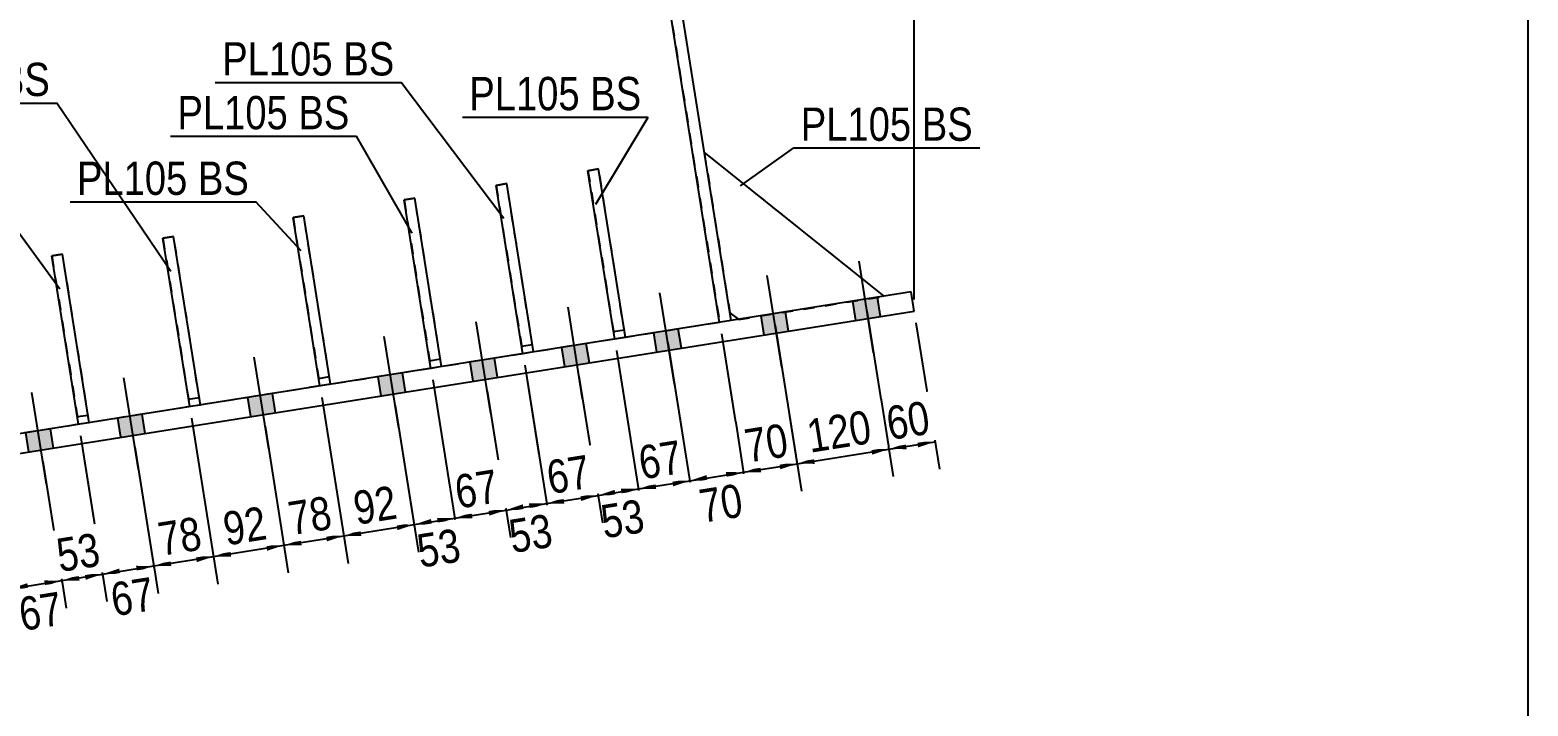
# Model space of a CAD drawing. Header units: millimetres. Extents: x -365 to 38, y -177 to 100.
# Drawn here: x -90.8 to 38, y -57.8 to 0.3 of the extents above; entities that cross this region are included whole.
import ezdxf

# ---------------------------------------------------------------- set-up
doc = ezdxf.new("R2010")
doc.units = ezdxf.units.MM
doc.linetypes.add('DXK_LINE_DOT1', pattern=[1.8814, 0.9407, -0.9407])
doc.styles.add('Arial Narrow', font='ARIALN.TTF', dxfattribs={"height": 0.2})

# ---------------------------------------------------------------- blocks, each defined once
blk = doc.blocks.new('Unknown-623384701-14217')
at = {"color": 5, "linetype": 'Continuous'}
blk.add_line((37.97, -176.83), (37.97, 100.17), dxfattribs=at)
blk = doc.blocks.new('Part-623384701-8437 - 8347')
at = {"color": 7, "linetype": 'DXK_LINE_DOT1'}
for p, q in [((-67.28, -15.65), (-68.2, -15.8)), ((-68.2, -15.8), (-65.9, -30.28)), ((-64.98, -30.14), (-67.28, -15.65))]:
    blk.add_line(p, q, dxfattribs=at)
blk = doc.blocks.new('Part-623384701-8432 - 8347')
at = {"color": 2, "linetype": 'Continuous'}
for p, q in [((-50.75, -13.03), (-49.83, -12.88)), ((-47.53, -27.36), (-49.83, -12.88)), ((-48.45, -27.51), (-50.75, -13.03))]:
    blk.add_line(p, q, dxfattribs=at)
at = {"color": 7, "linetype": 'DXK_LINE_DOT1'}
for p, q in [((-48.56, -26.85), (-47.63, -26.71)), ((-47.53, -27.36), (-48.45, -27.51))]:
    blk.add_line(p, q, dxfattribs=at)
blk = doc.blocks.new('Part-623384701-8433 - 8347')
at = {"color": 7, "linetype": 'DXK_LINE_DOT1'}
for p, q in [((-49.83, -12.88), (-50.75, -13.03)), ((-47.53, -27.36), (-49.83, -12.88)), ((-50.75, -13.03), (-48.45, -27.51))]:
    blk.add_line(p, q, dxfattribs=at)
blk = doc.blocks.new('Part-623384701-8434 - 8347')
at = {"color": 2, "linetype": 'Continuous'}
for p, q in [((-58.65, -14.28), (-57.73, -14.14)), ((-55.43, -28.62), (-57.73, -14.14)), ((-56.35, -28.77), (-58.65, -14.28))]:
    blk.add_line(p, q, dxfattribs=at)
at = {"color": 7, "linetype": 'DXK_LINE_DOT1'}
for p, q in [((-56.46, -28.11), (-55.53, -27.96)), ((-55.43, -28.62), (-56.35, -28.77))]:
    blk.add_line(p, q, dxfattribs=at)
blk = doc.blocks.new('Part-623384701-8438 - 8347')
at = {"color": 2, "linetype": 'Continuous'}
for p, q in [((-79.39, -17.58), (-78.47, -17.43)), ((-77.09, -32.06), (-79.39, -17.58)), ((-76.17, -31.92), (-78.47, -17.43))]:
    blk.add_line(p, q, dxfattribs=at)
at = {"color": 7, "linetype": 'DXK_LINE_DOT1'}
for p, q in [((-77.2, -31.41), (-76.27, -31.26)), ((-76.17, -31.92), (-77.09, -32.06))]:
    blk.add_line(p, q, dxfattribs=at)
blk = doc.blocks.new('Part-623384701-8439 - 8347')
at = {"color": 7, "linetype": 'DXK_LINE_DOT1'}
for p, q in [((-78.47, -17.43), (-79.39, -17.58)), ((-79.39, -17.58), (-77.09, -32.06)), ((-76.17, -31.92), (-78.47, -17.43))]:
    blk.add_line(p, q, dxfattribs=at)
blk = doc.blocks.new('Part-623384701-8375 - 8347')
at = {"color": 2, "linetype": 'Continuous'}
for p, q in [((-40.81, 39.93), (-41.8, 39.78)), ((-30.54, -24.66), (-40.81, 39.93)), ((-31.53, -24.82), (-41.8, 39.78))]:
    blk.add_line(p, q, dxfattribs=at)
at = {"color": 7, "linetype": 'DXK_LINE_DOT1'}
blk.add_line((-30.54, -24.66), (-31.53, -24.82), dxfattribs=at)
blk = doc.blocks.new('Part-623384701-8440 - 8347')
at = {"color": 2, "linetype": 'Continuous'}
for p, q in [((-88.94, -19.1), (-88.02, -18.95)), ((-86.64, -33.58), (-88.94, -19.1)), ((-85.72, -33.44), (-88.02, -18.95))]:
    blk.add_line(p, q, dxfattribs=at)
at = {"color": 7, "linetype": 'DXK_LINE_DOT1'}
for p, q in [((-86.74, -32.92), (-85.82, -32.78)), ((-85.72, -33.44), (-86.64, -33.58))]:
    blk.add_line(p, q, dxfattribs=at)
blk = doc.blocks.new('Part-623384701-8378 - 8347')
at = {"color": 2, "linetype": 'Continuous'}
for p, q in [((-15.07, -22.2), (-127, -40)), ((-14.81, -23.85), (-15.07, -22.2)), ((-126.74, -41.65), (-14.81, -23.85)), ((-127, -40), (-126.74, -41.65))]:
    blk.add_line(p, q, dxfattribs=at)
blk = doc.blocks.new('Part-623384701-8396 - 8347')
at = {"color": 7, "linetype": 'DXK_LINE_DOT1'}
for p, q in [((-17.37, -22.57), (-32.85, -10.18)), ((-32.85, -10.18), (-30.65, -24)), ((-29.88, -24.56), (-17.37, -22.57)), ((-30.65, -24), (-29.88, -24.56))]:
    blk.add_line(p, q, dxfattribs=at)
blk = doc.blocks.new('Part-623384701-8458 - 8347')
at = {"color": 2, "linetype": 'Continuous'}
for p, q in [((-127, -40), (-127, 40)), ((-41.8, 39.78), (-41.84, 40))]:
    blk.add_line(p, q, dxfattribs=at)
at = {"color": 7, "linetype": 'DXK_LINE_DOT1'}
for p, q in [((-41.84, 40), (-127, 40)), ((-41.8, 39.78), (-31.53, -24.82)), ((-31.53, -24.82), (-39.63, -26.11)), ((-40.55, -26.25), (-47.53, -27.36)), ((-48.45, -27.51), (-55.43, -28.62)), ((-56.35, -28.77), (-64.98, -30.14)), ((-65.9, -30.28), (-76.17, -31.92)), ((-77.09, -32.06), (-85.72, -33.44)), ((-86.64, -33.58), (-93.62, -34.69)), ((-94.54, -34.84), (-101.52, -35.95)), ((-102.44, -36.09), (-110.54, -37.38)), ((-111.33, -37.51), (-127, -40))]:
    blk.add_line(p, q, dxfattribs=at)
blk = doc.blocks.new('Part-623384701-8430 - 8347')
at = {"color": 2, "linetype": 'Continuous'}
for p, q in [((-42.85, -11.77), (-41.93, -11.62)), ((-40.55, -26.25), (-42.85, -11.77)), ((-39.63, -26.11), (-41.93, -11.62))]:
    blk.add_line(p, q, dxfattribs=at)
at = {"color": 7, "linetype": 'DXK_LINE_DOT1'}
for p, q in [((-40.65, -25.6), (-39.73, -25.45)), ((-39.63, -26.11), (-40.55, -26.25))]:
    blk.add_line(p, q, dxfattribs=at)
blk = doc.blocks.new('Part-623384701-8431 - 8347')
at = {"color": 7, "linetype": 'DXK_LINE_DOT1'}
for p, q in [((-41.93, -11.62), (-42.85, -11.77)), ((-42.85, -11.77), (-40.55, -26.25)), ((-39.63, -26.11), (-41.93, -11.62))]:
    blk.add_line(p, q, dxfattribs=at)
blk = doc.blocks.new('Part-623384701-8435 - 8347')
at = {"color": 7, "linetype": 'DXK_LINE_DOT1'}
for p, q in [((-57.73, -14.14), (-58.65, -14.28)), ((-55.43, -28.62), (-57.73, -14.14)), ((-58.65, -14.28), (-56.35, -28.77))]:
    blk.add_line(p, q, dxfattribs=at)
blk = doc.blocks.new('Part-623384701-8436 - 8347')
at = {"color": 2, "linetype": 'Continuous'}
for p, q in [((-68.2, -15.8), (-67.28, -15.65)), ((-65.9, -30.28), (-68.2, -15.8)), ((-64.98, -30.14), (-67.28, -15.65))]:
    blk.add_line(p, q, dxfattribs=at)
at = {"color": 7, "linetype": 'DXK_LINE_DOT1'}
for p, q in [((-66, -29.63), (-65.08, -29.48)), ((-64.98, -30.14), (-65.9, -30.28))]:
    blk.add_line(p, q, dxfattribs=at)
blk = doc.blocks.new('Part-623384701-8441 - 8347')
at = {"color": 7, "linetype": 'DXK_LINE_DOT1'}
for p, q in [((-88.02, -18.95), (-88.94, -19.1)), ((-88.94, -19.1), (-86.64, -33.58)), ((-85.72, -33.44), (-88.02, -18.95))]:
    blk.add_line(p, q, dxfattribs=at)
blk = doc.blocks.new('Part-623384701-8446 - 8347')
at = {"color": 2, "linetype": 'Continuous'}
for p, q in [((-17.37, -22.57), (-32.85, -10.18)), ((-30.65, -24), (-29.88, -24.56))]:
    blk.add_line(p, q, dxfattribs=at)
blk = doc.blocks.new('Bolt-623384701-8460 - 8347')
at = {"linetype": 'Continuous'}
for points in [[(-17.97, -22.66), (-20.07, -23), (-19.81, -24.64), (-17.71, -24.31)], [(-17.97, -22.66), (-20.07, -23), (-19.81, -24.64), (-17.71, -24.31)], [(-17.97, -22.66), (-20.07, -23), (-19.81, -24.64), (-17.71, -24.31)], [(-17.97, -22.66), (-20.07, -23), (-19.81, -24.64), (-17.71, -24.31)], [(-25.87, -23.92), (-27.97, -24.25), (-27.71, -25.9), (-25.61, -25.57)], [(-25.87, -23.92), (-27.97, -24.25), (-27.71, -25.9), (-25.61, -25.57)], [(-25.87, -23.92), (-27.97, -24.25), (-27.71, -25.9), (-25.61, -25.57)], [(-25.87, -23.92), (-27.97, -24.25), (-27.71, -25.9), (-25.61, -25.57)], [(-35.09, -25.38), (-37.19, -25.72), (-36.93, -27.37), (-34.82, -27.03)], [(-35.09, -25.38), (-37.19, -25.72), (-36.93, -27.37), (-34.82, -27.03)], [(-35.09, -25.38), (-37.19, -25.72), (-36.93, -27.37), (-34.82, -27.03)], [(-35.09, -25.38), (-37.19, -25.72), (-36.93, -27.37), (-34.82, -27.03)], [(-42.99, -26.64), (-45.09, -26.98), (-44.83, -28.62), (-42.72, -28.29)], [(-42.99, -26.64), (-45.09, -26.98), (-44.83, -28.62), (-42.72, -28.29)], [(-42.99, -26.64), (-45.09, -26.98), (-44.83, -28.62), (-42.72, -28.29)], [(-42.99, -26.64), (-45.09, -26.98), (-44.83, -28.62), (-42.72, -28.29)], [(-50.89, -27.9), (-52.99, -28.23), (-52.73, -29.88), (-50.62, -29.54)], [(-50.89, -27.9), (-52.99, -28.23), (-52.73, -29.88), (-50.62, -29.54)], [(-50.89, -27.9), (-52.99, -28.23), (-52.73, -29.88), (-50.62, -29.54)], [(-50.89, -27.9), (-52.99, -28.23), (-52.73, -29.88), (-50.62, -29.54)], [(-58.79, -29.15), (-60.89, -29.49), (-60.63, -31.13), (-58.53, -30.8)], [(-58.79, -29.15), (-60.89, -29.49), (-60.63, -31.13), (-58.53, -30.8)], [(-58.79, -29.15), (-60.89, -29.49), (-60.63, -31.13), (-58.53, -30.8)], [(-58.79, -29.15), (-60.89, -29.49), (-60.63, -31.13), (-58.53, -30.8)], [(-69.98, -30.93), (-72.09, -31.27), (-71.83, -32.91), (-69.72, -32.58)], [(-69.98, -30.93), (-72.09, -31.27), (-71.83, -32.91), (-69.72, -32.58)], [(-69.98, -30.93), (-72.09, -31.27), (-71.83, -32.91), (-69.72, -32.58)], [(-69.98, -30.93), (-72.09, -31.27), (-71.83, -32.91), (-69.72, -32.58)], [(-81.17, -32.71), (-83.28, -33.05), (-83.02, -34.69), (-80.91, -34.36)], [(-81.17, -32.71), (-83.28, -33.05), (-83.02, -34.69), (-80.91, -34.36)], [(-81.17, -32.71), (-83.28, -33.05), (-83.02, -34.69), (-80.91, -34.36)], [(-81.17, -32.71), (-83.28, -33.05), (-83.02, -34.69), (-80.91, -34.36)], [(-89.07, -33.97), (-91.18, -34.3), (-90.92, -35.95), (-88.81, -35.62)], [(-89.07, -33.97), (-91.18, -34.3), (-90.92, -35.95), (-88.81, -35.62)], [(-89.07, -33.97), (-91.18, -34.3), (-90.92, -35.95), (-88.81, -35.62)], [(-89.07, -33.97), (-91.18, -34.3), (-90.92, -35.95), (-88.81, -35.62)], [(-96.97, -35.23), (-99.08, -35.56), (-98.82, -37.21), (-96.71, -36.87)], [(-96.97, -35.23), (-99.08, -35.56), (-98.82, -37.21), (-96.71, -36.87)], [(-96.97, -35.23), (-99.08, -35.56), (-98.82, -37.21), (-96.71, -36.87)], [(-96.97, -35.23), (-99.08, -35.56), (-98.82, -37.21), (-96.71, -36.87)], [(-104.87, -36.48), (-106.98, -36.82), (-106.72, -38.46), (-104.61, -38.13)], [(-104.87, -36.48), (-106.98, -36.82), (-106.72, -38.46), (-104.61, -38.13)], [(-104.87, -36.48), (-106.98, -36.82), (-106.72, -38.46), (-104.61, -38.13)], [(-104.87, -36.48), (-106.98, -36.82), (-106.72, -38.46), (-104.61, -38.13)], [(-114.09, -37.95), (-116.2, -38.28), (-115.94, -39.93), (-113.83, -39.59)], [(-114.09, -37.95), (-116.2, -38.28), (-115.94, -39.93), (-113.83, -39.59)], [(-114.09, -37.95), (-116.2, -38.28), (-115.94, -39.93), (-113.83, -39.59)], [(-114.09, -37.95), (-116.2, -38.28), (-115.94, -39.93), (-113.83, -39.59)], [(-121.99, -39.2), (-124.1, -39.54), (-123.84, -41.19), (-121.73, -40.85)], [(-121.99, -39.2), (-124.1, -39.54), (-123.84, -41.19), (-121.73, -40.85)], [(-121.99, -39.2), (-124.1, -39.54), (-123.84, -41.19), (-121.73, -40.85)], [(-121.99, -39.2), (-124.1, -39.54), (-123.84, -41.19), (-121.73, -40.85)]]:
    blk.add_hatch(color=3, dxfattribs=at).paths.add_polyline_path(points)
at = {"color": 3, "linetype": 'Continuous'}
for p, q in [((-18.29, -27.42), (-19.54, -19.54)), ((-18.29, -27.42), (-19.54, -19.54)), ((-18.29, -27.42), (-19.54, -19.54)), ((-18.29, -27.42), (-19.54, -19.54)), ((-26.19, -28.68), (-27.44, -20.79)), ((-26.19, -28.68), (-27.44, -20.79)), ((-26.19, -28.68), (-27.44, -20.79)), ((-26.19, -28.68), (-27.44, -20.79)), ((-35.41, -30.14), (-36.66, -22.26)), ((-35.41, -30.14), (-36.66, -22.26)), ((-35.41, -30.14), (-36.66, -22.26)), ((-35.41, -30.14), (-36.66, -22.26)), ((-19.81, -24.64), (-20.07, -23)), ((-19.81, -24.64), (-20.07, -23)), ((-19.81, -24.64), (-20.07, -23)), ((-19.81, -24.64), (-20.07, -23)), ((-17.71, -24.31), (-17.97, -22.66)), ((-17.71, -24.31), (-17.97, -22.66)), ((-17.71, -24.31), (-17.97, -22.66)), ((-17.71, -24.31), (-17.97, -22.66)), ((-43.31, -31.4), (-44.56, -23.52)), ((-43.31, -31.4), (-44.56, -23.52)), ((-43.31, -31.4), (-44.56, -23.52)), ((-43.31, -31.4), (-44.56, -23.52)), ((-27.71, -25.9), (-27.97, -24.25)), ((-27.71, -25.9), (-27.97, -24.25)), ((-27.71, -25.9), (-27.97, -24.25)), ((-27.71, -25.9), (-27.97, -24.25)), ((-25.61, -25.57), (-25.87, -23.92)), ((-25.61, -25.57), (-25.87, -23.92)), ((-25.61, -25.57), (-25.87, -23.92)), ((-25.61, -25.57), (-25.87, -23.92)), ((-51.21, -32.66), (-52.46, -24.77)), ((-51.21, -32.66), (-52.46, -24.77)), ((-51.21, -32.66), (-52.46, -24.77)), ((-51.21, -32.66), (-52.46, -24.77)), ((-36.93, -27.37), (-37.19, -25.72)), ((-36.93, -27.37), (-37.19, -25.72)), ((-36.93, -27.37), (-37.19, -25.72)), ((-36.93, -27.37), (-37.19, -25.72)), ((-34.82, -27.03), (-35.09, -25.38)), ((-34.82, -27.03), (-35.09, -25.38)), ((-34.82, -27.03), (-35.09, -25.38)), ((-34.82, -27.03), (-35.09, -25.38)), ((-59.11, -33.91), (-60.36, -26.03)), ((-59.11, -33.91), (-60.36, -26.03)), ((-59.11, -33.91), (-60.36, -26.03)), ((-59.11, -33.91), (-60.36, -26.03)), ((-44.83, -28.62), (-45.09, -26.98)), ((-44.83, -28.62), (-45.09, -26.98)), ((-44.83, -28.62), (-45.09, -26.98)), ((-44.83, -28.62), (-45.09, -26.98)), ((-42.72, -28.29), (-42.99, -26.64)), ((-42.72, -28.29), (-42.99, -26.64)), ((-42.72, -28.29), (-42.99, -26.64)), ((-42.72, -28.29), (-42.99, -26.64)), ((-70.3, -35.69), (-71.56, -27.81)), ((-70.3, -35.69), (-71.56, -27.81)), ((-70.3, -35.69), (-71.56, -27.81)), ((-70.3, -35.69), (-71.56, -27.81)), ((-52.73, -29.88), (-52.99, -28.23)), ((-52.73, -29.88), (-52.99, -28.23)), ((-52.73, -29.88), (-52.99, -28.23)), ((-52.73, -29.88), (-52.99, -28.23)), ((-50.62, -29.54), (-50.89, -27.9)), ((-50.62, -29.54), (-50.89, -27.9)), ((-50.62, -29.54), (-50.89, -27.9)), ((-50.62, -29.54), (-50.89, -27.9)), ((-81.5, -37.47), (-82.75, -29.59)), ((-81.5, -37.47), (-82.75, -29.59)), ((-81.5, -37.47), (-82.75, -29.59)), ((-81.5, -37.47), (-82.75, -29.59)), ((-60.63, -31.13), (-60.89, -29.49)), ((-60.63, -31.13), (-60.89, -29.49)), ((-60.63, -31.13), (-60.89, -29.49)), ((-60.63, -31.13), (-60.89, -29.49)), ((-58.53, -30.8), (-58.79, -29.15)), ((-58.53, -30.8), (-58.79, -29.15)), ((-58.53, -30.8), (-58.79, -29.15)), ((-58.53, -30.8), (-58.79, -29.15)), ((-89.4, -38.73), (-90.65, -30.85)), ((-89.4, -38.73), (-90.65, -30.85)), ((-89.4, -38.73), (-90.65, -30.85)), ((-89.4, -38.73), (-90.65, -30.85)), ((-97.3, -39.99), (-98.55, -32.1)), ((-97.3, -39.99), (-98.55, -32.1)), ((-97.3, -39.99), (-98.55, -32.1)), ((-97.3, -39.99), (-98.55, -32.1)), ((-71.83, -32.91), (-72.09, -31.27)), ((-71.83, -32.91), (-72.09, -31.27)), ((-71.83, -32.91), (-72.09, -31.27)), ((-71.83, -32.91), (-72.09, -31.27)), ((-69.72, -32.58), (-69.98, -30.93)), ((-69.72, -32.58), (-69.98, -30.93)), ((-69.72, -32.58), (-69.98, -30.93)), ((-69.72, -32.58), (-69.98, -30.93)), ((-105.2, -41.24), (-106.45, -33.36)), ((-105.2, -41.24), (-106.45, -33.36)), ((-105.2, -41.24), (-106.45, -33.36)), ((-105.2, -41.24), (-106.45, -33.36)), ((-83.02, -34.69), (-83.28, -33.05)), ((-83.02, -34.69), (-83.28, -33.05)), ((-83.02, -34.69), (-83.28, -33.05)), ((-83.02, -34.69), (-83.28, -33.05)), ((-80.91, -34.36), (-81.17, -32.71)), ((-80.91, -34.36), (-81.17, -32.71)), ((-80.91, -34.36), (-81.17, -32.71)), ((-80.91, -34.36), (-81.17, -32.71)), ((-90.92, -35.95), (-91.18, -34.3)), ((-90.92, -35.95), (-91.18, -34.3)), ((-90.92, -35.95), (-91.18, -34.3)), ((-90.92, -35.95), (-91.18, -34.3)), ((-88.81, -35.62), (-89.07, -33.97)), ((-88.81, -35.62), (-89.07, -33.97)), ((-88.81, -35.62), (-89.07, -33.97)), ((-88.81, -35.62), (-89.07, -33.97)), ((-114.42, -42.71), (-115.67, -34.82)), ((-114.42, -42.71), (-115.67, -34.82)), ((-114.42, -42.71), (-115.67, -34.82)), ((-114.42, -42.71), (-115.67, -34.82)), ((-98.82, -37.21), (-99.08, -35.56)), ((-98.82, -37.21), (-99.08, -35.56)), ((-98.82, -37.21), (-99.08, -35.56)), ((-98.82, -37.21), (-99.08, -35.56)), ((-96.71, -36.87), (-96.97, -35.23)), ((-96.71, -36.87), (-96.97, -35.23)), ((-96.71, -36.87), (-96.97, -35.23)), ((-96.71, -36.87), (-96.97, -35.23)), ((-122.32, -43.96), (-123.57, -36.08)), ((-122.32, -43.96), (-123.57, -36.08)), ((-122.32, -43.96), (-123.57, -36.08)), ((-122.32, -43.96), (-123.57, -36.08)), ((-106.72, -38.46), (-106.98, -36.82)), ((-106.72, -38.46), (-106.98, -36.82)), ((-106.72, -38.46), (-106.98, -36.82)), ((-106.72, -38.46), (-106.98, -36.82)), ((-104.61, -38.13), (-104.87, -36.48)), ((-104.61, -38.13), (-104.87, -36.48)), ((-104.61, -38.13), (-104.87, -36.48)), ((-104.61, -38.13), (-104.87, -36.48)), ((-115.94, -39.93), (-116.2, -38.28)), ((-115.94, -39.93), (-116.2, -38.28)), ((-115.94, -39.93), (-116.2, -38.28)), ((-115.94, -39.93), (-116.2, -38.28)), ((-113.83, -39.59), (-114.09, -37.95)), ((-113.83, -39.59), (-114.09, -37.95)), ((-113.83, -39.59), (-114.09, -37.95)), ((-113.83, -39.59), (-114.09, -37.95)), ((-123.84, -41.19), (-124.1, -39.54)), ((-123.84, -41.19), (-124.1, -39.54)), ((-123.84, -41.19), (-124.1, -39.54)), ((-123.84, -41.19), (-124.1, -39.54)), ((-121.73, -40.85), (-121.99, -39.2)), ((-121.73, -40.85), (-121.99, -39.2)), ((-121.73, -40.85), (-121.99, -39.2)), ((-121.73, -40.85), (-121.99, -39.2))]:
    blk.add_line(p, q, dxfattribs=at)
blk = doc.blocks.new('StraightDimension-623384701-21130 - 8347')
at = {"linetype": 'Continuous'}
for points in [[(-27.96, -37.71), (-29.48, -37.7), (-28.04, -37.22)], [(-26.39, -36.96), (-24.87, -36.97), (-26.31, -37.45)]]:
    blk.add_hatch(color=7, dxfattribs=at).paths.add_polyline_path(points)
at = {"color": 7, "linetype": 'Continuous'}
for p, q in [((-26.76, -25.07), (-24.5, -39.34)), ((-31.37, -25.81), (-29.1, -40.07)), ((-29.48, -37.7), (-24.87, -36.97))]:
    blk.add_line(p, q, dxfattribs=at)
at = {"color": 0}
blk.add_wipeout([(-24.8, -36.8), (-25.46, -32.66), (-30.26, -33.42), (-29.6, -37.57)], dxfattribs=at)
at = {"color": 3, "style": 'Arial Narrow'}
blk.add_text('70', height=2.863, rotation=9.0355, dxfattribs=at).set_placement((-29.1, -36.88))
blk = doc.blocks.new('StraightDimension-623384701-21144 - 8347')
at = {"linetype": 'Continuous'}
for points in [[(-90.97, -47.73), (-92.49, -47.72), (-91.05, -47.24)], [(-89.6, -47.01), (-88.08, -47.02), (-89.52, -47.5)]]:
    blk.add_hatch(color=7, dxfattribs=at).paths.add_polyline_path(points)
at = {"color": 7, "linetype": 'Continuous'}
for p, q in [((-94.38, -35.83), (-92.14, -49.94)), ((-89.71, -36.77), (-87.73, -49.24)), ((-92.49, -47.72), (-88.08, -47.02))]:
    blk.add_line(p, q, dxfattribs=at)
at = {"color": 0}
blk.add_wipeout([(-87.2, -51.28), (-87.86, -47.14), (-92.66, -47.9), (-92, -52.05)], dxfattribs=at)
at = {"color": 3, "style": 'Arial Narrow'}
blk.add_text('67', height=2.863, rotation=9.0355, dxfattribs=at).set_placement((-91.5, -51.36))
blk = doc.blocks.new('StraightDimension-623384701-21132 - 8347')
at = {"linetype": 'Continuous'}
for points in [[(-35.61, -38.42), (-34.09, -38.43), (-35.53, -38.92)], [(-36.98, -39.15), (-38.5, -39.13), (-37.06, -38.65)]]:
    blk.add_hatch(color=7, dxfattribs=at).paths.add_polyline_path(points)
at = {"color": 7, "linetype": 'Continuous'}
for p, q in [((-35.98, -26.54), (-33.71, -40.8)), ((-40.39, -27.24), (-38.12, -41.5)), ((-38.5, -39.13), (-34.09, -38.43))]:
    blk.add_line(p, q, dxfattribs=at)
at = {"color": 0}
blk.add_wipeout([(-33.92, -38.25), (-34.58, -34.11), (-39.38, -34.87), (-38.72, -39.02)], dxfattribs=at)
at = {"color": 3, "style": 'Arial Narrow'}
blk.add_text('67', height=2.863, rotation=9.0355, dxfattribs=at).set_placement((-38.22, -38.33))
blk = doc.blocks.new('StraightDimension-623384701-21142 - 8347')
at = {"linetype": 'Continuous'}
for points in [[(-83.07, -46.47), (-84.59, -46.46), (-83.15, -45.98)], [(-81.7, -45.75), (-80.18, -45.76), (-81.62, -46.24)]]:
    blk.add_hatch(color=7, dxfattribs=at).paths.add_polyline_path(points)
at = {"color": 7, "linetype": 'Continuous'}
for p, q in [((-86.48, -34.57), (-84.24, -48.69)), ((-81.81, -35.51), (-79.82, -47.98)), ((-84.59, -46.46), (-80.18, -45.76))]:
    blk.add_line(p, q, dxfattribs=at)
at = {"color": 0}
blk.add_wipeout([(-79.3, -50.03), (-79.96, -45.88), (-84.76, -46.64), (-84.1, -50.79)], dxfattribs=at)
at = {"color": 3, "style": 'Arial Narrow'}
blk.add_text('67', height=2.863, rotation=9.0355, dxfattribs=at).set_placement((-83.6, -50.1))
blk = doc.blocks.new('StraightDimension-623384701-21140 - 8347')
at = {"linetype": 'Continuous'}
for points in [[(-73.52, -44.96), (-75.04, -44.95), (-73.6, -44.46)], [(-70.51, -43.97), (-68.99, -43.98), (-70.43, -44.46)]]:
    blk.add_hatch(color=7, dxfattribs=at).paths.add_polyline_path(points)
at = {"color": 7, "linetype": 'Continuous'}
for p, q in [((-76.93, -33.05), (-74.67, -47.32)), ((-70.61, -33.73), (-68.61, -46.35)), ((-75.04, -44.95), (-68.99, -43.98))]:
    blk.add_line(p, q, dxfattribs=at)
at = {"color": 0}
blk.add_wipeout([(-69.64, -43.93), (-70.3, -39.79), (-75.09, -40.55), (-74.44, -44.7)], dxfattribs=at)
at = {"color": 3, "style": 'Arial Narrow'}
blk.add_text('92', height=2.863, rotation=9.0355, dxfattribs=at).set_placement((-73.94, -44.01))
blk = doc.blocks.new('StraightDimension-623384701-15527 - 8347')
at = {"color": 7, "linetype": 'Continuous'}
blk.add_line((-14.81, -22.85), (-14.81, 89.19), dxfattribs=at)
blk = doc.blocks.new('StraightDimension-623384701-21128 - 8347')
at = {"linetype": 'Continuous'}
for points in [[(-15.45, -35.72), (-16.97, -35.71), (-15.53, -35.23)], [(-14.54, -35.07), (-13.02, -35.08), (-14.46, -35.57)]]:
    blk.add_hatch(color=7, dxfattribs=at).paths.add_polyline_path(points)
at = {"color": 7, "linetype": 'Continuous'}
for p, q in [((-18.86, -23.82), (-16.6, -38.08)), ((-14.65, -24.84), (-12.64, -37.45)), ((-16.97, -35.71), (-13.02, -35.08))]:
    blk.add_line(p, q, dxfattribs=at)
at = {"color": 0}
blk.add_wipeout([(-12.62, -34.87), (-13.28, -30.72), (-18.08, -31.48), (-17.42, -35.63)], dxfattribs=at)
at = {"color": 3, "style": 'Arial Narrow'}
blk.add_text('60', height=2.863, rotation=9.0355, dxfattribs=at).set_placement((-16.92, -34.94))
blk = doc.blocks.new('StraightDimension-623384701-21129 - 8347')
at = {"linetype": 'Continuous'}
for points in [[(-18.49, -35.7), (-16.97, -35.71), (-18.41, -36.19)], [(-23.35, -36.98), (-24.87, -36.97), (-23.43, -36.49)]]:
    blk.add_hatch(color=7, dxfattribs=at).paths.add_polyline_path(points)
at = {"color": 7, "linetype": 'Continuous'}
for p, q in [((-18.86, -23.82), (-16.6, -38.08)), ((-26.76, -25.07), (-24.5, -39.34)), ((-24.87, -36.97), (-16.97, -35.71))]:
    blk.add_line(p, q, dxfattribs=at)
at = {"color": 0}
blk.add_wipeout([(-17.65, -35.67), (-18.3, -31.52), (-24.91, -32.57), (-24.25, -36.72)], dxfattribs=at)
at = {"color": 3, "style": 'Arial Narrow'}
blk.add_text('120', height=2.863, rotation=9.0355, dxfattribs=at).set_placement((-23.75, -36.03))
blk = doc.blocks.new('StraightDimension-623384701-21131 - 8347')
at = {"linetype": 'Continuous'}
for points in [[(-32.57, -38.44), (-34.09, -38.43), (-32.65, -37.95)], [(-31, -37.69), (-29.48, -37.7), (-30.92, -38.18)]]:
    blk.add_hatch(color=7, dxfattribs=at).paths.add_polyline_path(points)
at = {"color": 7, "linetype": 'Continuous'}
for p, q in [((-35.98, -26.54), (-33.74, -40.66)), ((-31.37, -25.81), (-29.13, -39.92)), ((-34.09, -38.43), (-29.48, -37.7))]:
    blk.add_line(p, q, dxfattribs=at)
at = {"color": 0}
blk.add_wipeout([(-28.7, -41.98), (-29.36, -37.83), (-34.16, -38.6), (-33.5, -42.74)], dxfattribs=at)
at = {"color": 3, "style": 'Arial Narrow'}
blk.add_text('70', height=2.863, rotation=9.0355, dxfattribs=at).set_placement((-33, -42.06))
blk = doc.blocks.new('StraightDimension-623384701-21133 - 8347')
at = {"linetype": 'Continuous'}
for points in [[(-40.47, -39.7), (-41.99, -39.69), (-40.55, -39.21)], [(-40.02, -39.12), (-38.5, -39.13), (-39.94, -39.62)]]:
    blk.add_hatch(color=7, dxfattribs=at).paths.add_polyline_path(points)
at = {"color": 7, "linetype": 'Continuous'}
for p, q in [((-40.39, -27.24), (-38.15, -41.36)), ((-43.62, -29.44), (-41.64, -41.91)), ((-41.99, -39.69), (-38.5, -39.13))]:
    blk.add_line(p, q, dxfattribs=at)
at = {"color": 0}
blk.add_wipeout([(-37.17, -43.33), (-37.82, -39.18), (-42.62, -39.94), (-41.96, -44.09)], dxfattribs=at)
at = {"color": 3, "style": 'Arial Narrow'}
blk.add_text('53', height=2.863, rotation=9.0355, dxfattribs=at).set_placement((-41.46, -43.4))
blk = doc.blocks.new('StraightDimension-623384701-21134 - 8347')
at = {"linetype": 'Continuous'}
for points in [[(-44.88, -40.4), (-46.4, -40.39), (-44.96, -39.91)], [(-43.51, -39.68), (-41.99, -39.69), (-43.43, -40.17)]]:
    blk.add_hatch(color=7, dxfattribs=at).paths.add_polyline_path(points)
at = {"color": 7, "linetype": 'Continuous'}
for p, q in [((-48.29, -28.5), (-46.03, -42.76)), ((-43.62, -29.44), (-41.61, -42.06)), ((-46.4, -40.39), (-41.99, -39.69))]:
    blk.add_line(p, q, dxfattribs=at)
at = {"color": 0}
blk.add_wipeout([(-41.82, -39.51), (-42.48, -35.36), (-47.28, -36.13), (-46.62, -40.27)], dxfattribs=at)
at = {"color": 3, "style": 'Arial Narrow'}
blk.add_text('67', height=2.863, rotation=9.0355, dxfattribs=at).set_placement((-46.12, -39.59))
blk = doc.blocks.new('StraightDimension-623384701-21135 - 8347')
at = {"linetype": 'Continuous'}
for points in [[(-48.37, -40.96), (-49.89, -40.95), (-48.45, -40.46)], [(-47.92, -40.38), (-46.4, -40.39), (-47.84, -40.87)]]:
    blk.add_hatch(color=7, dxfattribs=at).paths.add_polyline_path(points)
at = {"color": 7, "linetype": 'Continuous'}
for p, q in [((-48.29, -28.5), (-46.05, -42.61)), ((-51.52, -30.7), (-49.54, -43.17)), ((-49.89, -40.95), (-46.4, -40.39))]:
    blk.add_line(p, q, dxfattribs=at)
at = {"color": 0}
blk.add_wipeout([(-45.07, -44.58), (-45.73, -40.44), (-50.52, -41.2), (-49.86, -45.35)], dxfattribs=at)
at = {"color": 3, "style": 'Arial Narrow'}
blk.add_text('53', height=2.863, rotation=9.0355, dxfattribs=at).set_placement((-49.36, -44.66))
blk = doc.blocks.new('StraightDimension-623384701-21136 - 8347')
at = {"linetype": 'Continuous'}
for points in [[(-52.78, -41.66), (-54.3, -41.65), (-52.86, -41.16)], [(-51.41, -40.93), (-49.89, -40.95), (-51.33, -41.43)]]:
    blk.add_hatch(color=7, dxfattribs=at).paths.add_polyline_path(points)
at = {"color": 7, "linetype": 'Continuous'}
for p, q in [((-56.19, -29.75), (-53.93, -44.02)), ((-51.52, -30.7), (-49.51, -43.32)), ((-54.3, -41.65), (-49.89, -40.95))]:
    blk.add_line(p, q, dxfattribs=at)
at = {"color": 0}
blk.add_wipeout([(-49.72, -40.77), (-50.38, -36.62), (-55.18, -37.38), (-54.52, -41.53)], dxfattribs=at)
at = {"color": 3, "style": 'Arial Narrow'}
blk.add_text('67', height=2.863, rotation=9.0355, dxfattribs=at).set_placement((-54.02, -40.84))
blk = doc.blocks.new('StraightDimension-623384701-21137 - 8347')
at = {"linetype": 'Continuous'}
for points in [[(-56.27, -42.21), (-57.79, -42.2), (-56.35, -41.72)], [(-55.82, -41.64), (-54.3, -41.65), (-55.75, -42.13)]]:
    blk.add_hatch(color=7, dxfattribs=at).paths.add_polyline_path(points)
at = {"color": 7, "linetype": 'Continuous'}
for p, q in [((-56.19, -29.75), (-53.95, -43.87)), ((-59.42, -31.95), (-57.44, -44.42)), ((-57.79, -42.2), (-54.3, -41.65))]:
    blk.add_line(p, q, dxfattribs=at)
at = {"color": 0}
blk.add_wipeout([(-52.97, -45.84), (-53.63, -41.69), (-58.42, -42.45), (-57.76, -46.6)], dxfattribs=at)
at = {"color": 3, "style": 'Arial Narrow'}
blk.add_text('53', height=2.863, rotation=9.0355, dxfattribs=at).set_placement((-57.26, -45.92))
blk = doc.blocks.new('StraightDimension-623384701-21138 - 8347')
at = {"linetype": 'Continuous'}
for points in [[(-59.31, -42.19), (-57.79, -42.2), (-59.23, -42.68)], [(-62.33, -43.18), (-63.85, -43.17), (-62.41, -42.68)]]:
    blk.add_hatch(color=7, dxfattribs=at).paths.add_polyline_path(points)
at = {"color": 7, "linetype": 'Continuous'}
for p, q in [((-65.74, -31.27), (-63.47, -45.54)), ((-59.42, -31.95), (-57.42, -44.57)), ((-63.85, -43.17), (-57.79, -42.2))]:
    blk.add_line(p, q, dxfattribs=at)
at = {"color": 0}
blk.add_wipeout([(-58.45, -42.15), (-59.11, -38.01), (-63.9, -38.77), (-63.24, -42.92)], dxfattribs=at)
at = {"color": 3, "style": 'Arial Narrow'}
blk.add_text('92', height=2.863, rotation=9.0355, dxfattribs=at).set_placement((-62.74, -42.23))
blk = doc.blocks.new('StraightDimension-623384701-21139 - 8347')
at = {"linetype": 'Continuous'}
for points in [[(-67.46, -43.99), (-68.99, -43.98), (-67.54, -43.5)], [(-65.37, -43.15), (-63.85, -43.17), (-65.29, -43.65)]]:
    blk.add_hatch(color=7, dxfattribs=at).paths.add_polyline_path(points)
at = {"color": 7, "linetype": 'Continuous'}
for p, q in [((-65.74, -31.27), (-63.47, -45.54)), ((-70.61, -33.73), (-68.61, -46.35)), ((-68.99, -43.98), (-63.85, -43.17))]:
    blk.add_line(p, q, dxfattribs=at)
at = {"color": 0}
blk.add_wipeout([(-64.04, -43.04), (-64.7, -38.9), (-69.5, -39.66), (-68.84, -43.81)], dxfattribs=at)
at = {"color": 3, "style": 'Arial Narrow'}
blk.add_text('78', height=2.863, rotation=9.0355, dxfattribs=at).set_placement((-68.34, -43.12))
blk = doc.blocks.new('StraightDimension-623384701-21141 - 8347')
at = {"linetype": 'Continuous'}
for points in [[(-76.56, -44.93), (-75.04, -44.95), (-76.48, -45.43)], [(-78.66, -45.77), (-80.18, -45.76), (-78.74, -45.28)]]:
    blk.add_hatch(color=7, dxfattribs=at).paths.add_polyline_path(points)
at = {"color": 7, "linetype": 'Continuous'}
for p, q in [((-76.93, -33.05), (-74.67, -47.32)), ((-81.81, -35.51), (-79.8, -48.13)), ((-80.18, -45.76), (-75.04, -44.95))]:
    blk.add_line(p, q, dxfattribs=at)
at = {"color": 0}
blk.add_wipeout([(-75.24, -44.82), (-75.9, -40.68), (-80.69, -41.44), (-80.03, -45.59)], dxfattribs=at)
at = {"color": 3, "style": 'Arial Narrow'}
blk.add_text('78', height=2.863, rotation=9.0355, dxfattribs=at).set_placement((-79.53, -44.9))
blk = doc.blocks.new('StraightDimension-623384701-21143 - 8347')
at = {"linetype": 'Continuous'}
for points in [[(-86.56, -47.03), (-88.08, -47.02), (-86.64, -46.54)], [(-86.11, -46.45), (-84.59, -46.46), (-86.03, -46.95)]]:
    blk.add_hatch(color=7, dxfattribs=at).paths.add_polyline_path(points)
at = {"color": 7, "linetype": 'Continuous'}
for p, q in [((-86.48, -34.57), (-84.21, -48.83)), ((-89.71, -36.77), (-87.7, -49.39)), ((-88.08, -47.02), (-84.59, -46.46))]:
    blk.add_line(p, q, dxfattribs=at)
at = {"color": 0}
blk.add_wipeout([(-83.96, -46.21), (-84.62, -42.06), (-89.42, -42.83), (-88.76, -46.97)], dxfattribs=at)
at = {"color": 3, "style": 'Arial Narrow'}
blk.add_text('53', height=2.863, rotation=9.0355, dxfattribs=at).set_placement((-88.26, -46.29))
blk = doc.blocks.new('MarkSet-623384701-22895 - 8347')
at = {"color": 0}
for points in [[(-43.55, -6.57), (-43.55, -3.57), (-53.05, -3.57), (-53.05, -6.57)], [(-38.26, -6.57), (-38.26, -3.57), (-42.65, -3.57), (-42.65, -6.57)]]:
    blk.add_wipeout(points, dxfattribs=at)
for points in [[(-43.55, -6.57), (-43.55, -3.57), (-53.05, -3.57), (-53.05, -6.57)], [(-38.26, -6.57), (-38.26, -3.57), (-42.65, -3.57), (-42.65, -6.57)]]:
    blk.add_wipeout(points, dxfattribs=at)
at = {"color": 7, "linetype": 'Continuous'}
for p in [(-53.65, -7.17), (-42.17, -14.64)]:
    blk.add_line(p, (-37.66, -7.17), dxfattribs=at)
at = {"color": 3, "style": 'Arial Narrow'}
for s, p in [('PL105', (-53.05, -6.57)), ('BS', (-42.65, -6.57))]:
    blk.add_text(s, height=2.863, dxfattribs=at).set_placement(p)
blk = doc.blocks.new('MarkSet-623384701-22906 - 8347')
at = {"color": 0}
for points in [[(-64.78, -3.58), (-64.78, -0.58), (-74.29, -0.58), (-74.29, -3.58)], [(-59.5, -3.58), (-59.5, -0.58), (-63.88, -0.58), (-63.88, -3.58)]]:
    blk.add_wipeout(points, dxfattribs=at)
for points in [[(-64.78, -3.58), (-64.78, -0.58), (-74.29, -0.58), (-74.29, -3.58)], [(-59.5, -3.58), (-59.5, -0.58), (-63.88, -0.58), (-63.88, -3.58)]]:
    blk.add_wipeout(points, dxfattribs=at)
at = {"color": 7, "linetype": 'Continuous'}
for p in [(-74.89, -4.18), (-50.07, -15.89)]:
    blk.add_line(p, (-58.9, -4.18), dxfattribs=at)
at = {"color": 3, "style": 'Arial Narrow'}
for s, p in [('PL105', (-74.29, -3.58)), ('BS', (-63.88, -3.58))]:
    blk.add_text(s, height=2.863, dxfattribs=at).set_placement(p)
blk = doc.blocks.new('MarkSet-623384701-22917 - 8347')
at = {"color": 0}
for points in [[(-68.64, -8.21), (-68.64, -5.21), (-78.14, -5.21), (-78.14, -8.21)], [(-63.36, -8.21), (-63.36, -5.21), (-67.74, -5.21), (-67.74, -8.21)]]:
    blk.add_wipeout(points, dxfattribs=at)
for points in [[(-68.64, -8.21), (-68.64, -5.21), (-78.14, -5.21), (-78.14, -8.21)], [(-63.36, -8.21), (-63.36, -5.21), (-67.74, -5.21), (-67.74, -8.21)]]:
    blk.add_wipeout(points, dxfattribs=at)
at = {"color": 7, "linetype": 'Continuous'}
for p in [(-78.74, -8.81), (-57.97, -17.15)]:
    blk.add_line(p, (-62.76, -8.81), dxfattribs=at)
at = {"color": 3, "style": 'Arial Narrow'}
for s, p in [('PL105', (-78.14, -8.21)), ('BS', (-67.74, -8.21))]:
    blk.add_text(s, height=2.863, dxfattribs=at).set_placement(p)
blk = doc.blocks.new('MarkSet-623384701-22928 - 8347')
at = {"color": 0}
for points in [[(-77.28, -13.85), (-77.28, -10.85), (-86.78, -10.85), (-86.78, -13.85)], [(-72, -13.85), (-72, -10.85), (-76.38, -10.85), (-76.38, -13.85)]]:
    blk.add_wipeout(points, dxfattribs=at)
for points in [[(-77.28, -13.85), (-77.28, -10.85), (-86.78, -10.85), (-86.78, -13.85)], [(-72, -13.85), (-72, -10.85), (-76.38, -10.85), (-76.38, -13.85)]]:
    blk.add_wipeout(points, dxfattribs=at)
at = {"color": 7, "linetype": 'Continuous'}
for p in [(-87.38, -14.45), (-67.52, -18.67)]:
    blk.add_line(p, (-71.4, -14.45), dxfattribs=at)
at = {"color": 3, "style": 'Arial Narrow'}
for s, p in [('PL105', (-86.78, -13.85)), ('BS', (-76.38, -13.85))]:
    blk.add_text(s, height=2.863, dxfattribs=at).set_placement(p)
blk = doc.blocks.new('MarkSet-623384701-22939 - 8347')
at = {"color": 0}
for points in [[(-94.39, -5.35), (-94.39, -2.35), (-103.89, -2.35), (-103.89, -5.35)], [(-89.1, -5.35), (-89.1, -2.35), (-93.49, -2.35), (-93.49, -5.35)]]:
    blk.add_wipeout(points, dxfattribs=at)
for points in [[(-94.39, -5.35), (-94.39, -2.35), (-103.89, -2.35), (-103.89, -5.35)], [(-89.1, -5.35), (-89.1, -2.35), (-93.49, -2.35), (-93.49, -5.35)]]:
    blk.add_wipeout(points, dxfattribs=at)
at = {"color": 7, "linetype": 'Continuous'}
for p in [(-104.49, -5.95), (-78.71, -20.45)]:
    blk.add_line(p, (-88.5, -5.95), dxfattribs=at)
at = {"color": 3, "style": 'Arial Narrow'}
for s, p in [('PL105', (-103.89, -5.35)), ('BS', (-93.49, -5.35))]:
    blk.add_text(s, height=2.863, dxfattribs=at).set_placement(p)
blk = doc.blocks.new('MarkSet-623384701-22950 - 8347')
at = {"color": 0}
for points in [[(-101.88, -10.76), (-101.88, -7.76), (-111.38, -7.76), (-111.38, -10.76)], [(-96.6, -10.76), (-96.6, -7.76), (-100.98, -7.76), (-100.98, -10.76)]]:
    blk.add_wipeout(points, dxfattribs=at)
for points in [[(-101.88, -10.76), (-101.88, -7.76), (-111.38, -7.76), (-111.38, -10.76)], [(-96.6, -10.76), (-96.6, -7.76), (-100.98, -7.76), (-100.98, -10.76)]]:
    blk.add_wipeout(points, dxfattribs=at)
at = {"color": 7, "linetype": 'Continuous'}
for p in [(-111.98, -11.36), (-88.26, -21.97)]:
    blk.add_line(p, (-96, -11.36), dxfattribs=at)
at = {"color": 3, "style": 'Arial Narrow'}
for s, p in [('PL105', (-111.38, -10.76)), ('BS', (-100.98, -10.76))]:
    blk.add_text(s, height=2.863, dxfattribs=at).set_placement(p)
blk = doc.blocks.new('MarkSet-623384701-23023 - 8347')
at = {"color": 0}
for points in [[(-15.05, -9.2), (-15.05, -6.2), (-24.55, -6.2), (-24.55, -9.2)], [(-9.76, -9.2), (-9.76, -6.2), (-14.15, -6.2), (-14.15, -9.2)]]:
    blk.add_wipeout(points, dxfattribs=at)
for points in [[(-15.05, -9.2), (-15.05, -6.2), (-24.55, -6.2), (-24.55, -9.2)], [(-9.76, -9.2), (-9.76, -6.2), (-14.15, -6.2), (-14.15, -9.2)]]:
    blk.add_wipeout(points, dxfattribs=at)
at = {"color": 7, "linetype": 'Continuous'}
for p, q in [((-29.73, -13.07), (-25.15, -9.8)), ((-25.15, -9.8), (-9.16, -9.8))]:
    blk.add_line(p, q, dxfattribs=at)
at = {"color": 3, "style": 'Arial Narrow'}
for s, p in [('PL105', (-24.55, -9.2)), ('BS', (-14.15, -9.2))]:
    blk.add_text(s, height=2.863, dxfattribs=at).set_placement(p)

msp = doc.modelspace()

# ---------------------------------------------------------------- block references
for name in ['Unknown-623384701-14217', 'Part-623384701-8458 - 8347', 'Part-623384701-8375 - 8347', 'Part-623384701-8396 - 8347', 'Part-623384701-8446 - 8347', 'Part-623384701-8432 - 8347', 'Part-623384701-8433 - 8347', 'Part-623384701-8430 - 8347', 'Part-623384701-8431 - 8347', 'Part-623384701-8434 - 8347', 'Part-623384701-8435 - 8347', 'Part-623384701-8437 - 8347', 'Part-623384701-8436 - 8347', 'Part-623384701-8438 - 8347', 'Part-623384701-8439 - 8347', 'Part-623384701-8440 - 8347', 'Part-623384701-8441 - 8347', 'Bolt-623384701-8460 - 8347', 'Part-623384701-8378 - 8347']:
    msp.add_blockref(name, (0, 0))

# ---------------------------------------------------------------- next in the draw order: block references
for name in ['StraightDimension-623384701-15527 - 8347', 'StraightDimension-623384701-21128 - 8347', 'StraightDimension-623384701-21130 - 8347', 'StraightDimension-623384701-21132 - 8347', 'StraightDimension-623384701-21140 - 8347', 'StraightDimension-623384701-21142 - 8347', 'StraightDimension-623384701-21144 - 8347']:
    msp.add_blockref(name, (0, 0))

# ---------------------------------------------------------------- next in the draw order: block references
for name in ['MarkSet-623384701-22895 - 8347', 'MarkSet-623384701-23023 - 8347', 'StraightDimension-623384701-21129 - 8347', 'StraightDimension-623384701-21131 - 8347', 'StraightDimension-623384701-21133 - 8347', 'StraightDimension-623384701-21141 - 8347', 'StraightDimension-623384701-21143 - 8347']:
    msp.add_blockref(name, (0, 0))

# ---------------------------------------------------------------- next in the draw order: block references
for name in ['MarkSet-623384701-22906 - 8347', 'StraightDimension-623384701-21134 - 8347']:
    msp.add_blockref(name, (0, 0))

# ---------------------------------------------------------------- next in the draw order: block references
for name in ['MarkSet-623384701-22917 - 8347', 'StraightDimension-623384701-21135 - 8347']:
    msp.add_blockref(name, (0, 0))

# ---------------------------------------------------------------- next in the draw order: block references
for name in ['MarkSet-623384701-22928 - 8347', 'StraightDimension-623384701-21136 - 8347']:
    msp.add_blockref(name, (0, 0))

# ---------------------------------------------------------------- next in the draw order: block references
for name in ['MarkSet-623384701-22939 - 8347', 'StraightDimension-623384701-21137 - 8347']:
    msp.add_blockref(name, (0, 0))

# ---------------------------------------------------------------- next in the draw order: block references
for name in ['MarkSet-623384701-22950 - 8347', 'StraightDimension-623384701-21138 - 8347']:
    msp.add_blockref(name, (0, 0))

# ---------------------------------------------------------------- next in the draw order: block references
msp.add_blockref('StraightDimension-623384701-21139 - 8347', (0, 0))

doc.saveas('drawing.dxf')
